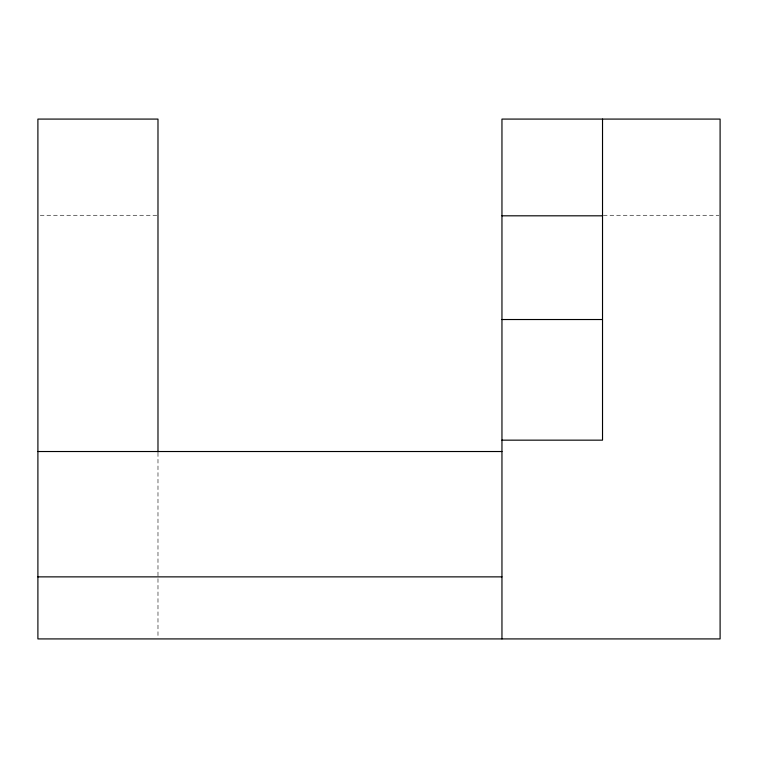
<?xml version="1.0" encoding="UTF-8"?>
<svg xmlns="http://www.w3.org/2000/svg" width="758" height="758" viewBox="0 0 758 758"><rect width="100%" height="100%" fill="white"/><g stroke="black" fill="none" stroke-linecap="round" stroke-linejoin="round"><path stroke-width="0.57" stroke-dasharray="3.79 2.84" d="M40.259 215.272L156.802 215.272M603.359 215.272L718.925 215.272M157.986 452.697L157.986 637.743"/><path stroke-width="1.14" d="M501.957 215.812L602.525 215.812M501.957 319.525L602.525 319.525M501.957 440.161L602.525 440.161L602.525 119.082M37.9 451.522L501.957 451.522M37.9 576.866L501.957 576.866M501.957 638.918L501.957 119.082L720.1 119.082L720.1 638.918L37.9 638.918L37.9 119.082L157.986 119.082L157.986 451.948"/></g></svg>
